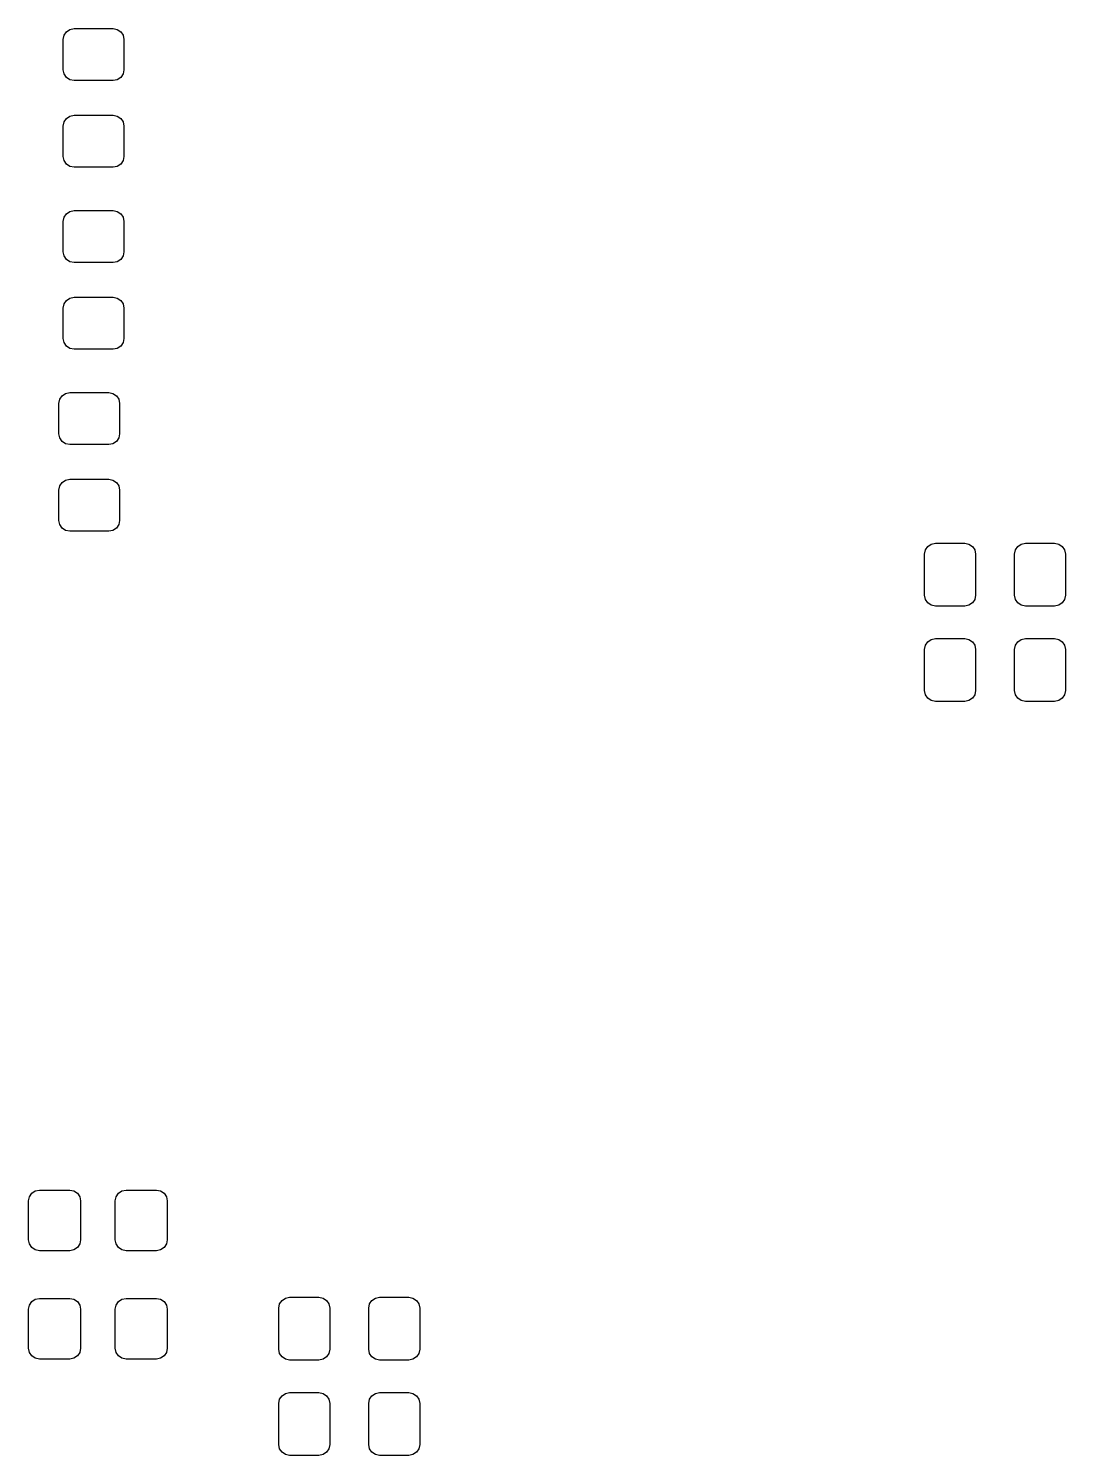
# Model space of a CAD drawing. Extents: x 70 to 163.2, y -142.9 to -66.6.
# Drawn here: x 139.3 to 163.22, y -135.03 to -102.1 of the extents above; entities that cross this region are included whole.
import ezdxf

# ---------------------------------------------------------------- set-up
doc = ezdxf.new("R2010")
doc.units = 0
doc.layers.add('BLACK', color=7, linetype='CONTINUOUS')

msp = doc.modelspace()

# ---------------------------------------------------------------- linework, layer by layer
at = {"layer": 'BLACK', "linetype": 'CONTINUOUS'}
for p, q in [((140.1, -102.35), (140.11903, -102.254329)), ((140.1, -103.05), (140.1, -102.35)), ((140.11903, -102.254329), (140.173223, -102.173223)), ((140.173223, -102.173223), (140.254329, -102.11903)), ((140.254329, -102.11903), (140.35, -102.1)), ((140.35, -102.1), (141.25, -102.1)), ((141.25, -102.1), (141.345671, -102.11903)), ((141.345671, -102.11903), (141.426777, -102.173223)), ((141.426777, -102.173223), (141.48097, -102.254329)), ((141.48097, -102.254329), (141.5, -102.35)), ((141.5, -102.35), (141.5, -103.05)), ((140.11903, -103.145671), (140.1, -103.05)), ((141.5, -103.05), (141.48097, -103.145671)), ((140.173223, -103.226777), (140.11903, -103.145671)), ((140.254329, -103.28097), (140.173223, -103.226777)), ((140.35, -103.3), (140.254329, -103.28097)), ((141.25, -103.3), (140.35, -103.3)), ((141.345671, -103.28097), (141.25, -103.3)), ((141.426777, -103.226777), (141.345671, -103.28097)), ((141.48097, -103.145671), (141.426777, -103.226777)), ((140.1, -104.35), (140.11903, -104.254329)), ((140.1, -105.05), (140.1, -104.35)), ((140.11903, -104.254329), (140.173223, -104.173223)), ((140.173223, -104.173223), (140.254329, -104.11903)), ((140.254329, -104.11903), (140.35, -104.1)), ((140.35, -104.1), (141.25, -104.1)), ((141.25, -104.1), (141.345671, -104.11903)), ((141.345671, -104.11903), (141.426777, -104.173223)), ((141.426777, -104.173223), (141.48097, -104.254329)), ((141.48097, -104.254329), (141.5, -104.35)), ((141.5, -104.35), (141.5, -105.05)), ((140.11903, -105.145671), (140.1, -105.05)), ((140.173223, -105.226777), (140.11903, -105.145671)), ((140.254329, -105.28097), (140.173223, -105.226777)), ((140.35, -105.3), (140.254329, -105.28097)), ((141.25, -105.3), (140.35, -105.3)), ((141.345671, -105.28097), (141.25, -105.3)), ((141.426777, -105.226777), (141.345671, -105.28097)), ((141.48097, -105.145671), (141.426777, -105.226777)), ((141.5, -105.05), (141.48097, -105.145671)), ((140.173223, -106.373223), (140.254329, -106.31903)), ((140.254329, -106.31903), (140.35, -106.3)), ((140.35, -106.3), (141.25, -106.3)), ((141.25, -106.3), (141.345671, -106.31903)), ((141.345671, -106.31903), (141.426777, -106.373223)), ((140.1, -106.55), (140.11903, -106.454329)), ((140.1, -107.25), (140.1, -106.55)), ((140.11903, -106.454329), (140.173223, -106.373223)), ((141.426777, -106.373223), (141.48097, -106.454329)), ((141.48097, -106.454329), (141.5, -106.55)), ((141.5, -106.55), (141.5, -107.25)), ((140.11903, -107.345671), (140.1, -107.25)), ((141.5, -107.25), (141.48097, -107.345671)), ((140.173223, -107.426777), (140.11903, -107.345671)), ((140.254329, -107.48097), (140.173223, -107.426777)), ((140.35, -107.5), (140.254329, -107.48097)), ((141.25, -107.5), (140.35, -107.5)), ((141.345671, -107.48097), (141.25, -107.5)), ((141.426777, -107.426777), (141.345671, -107.48097)), ((141.48097, -107.345671), (141.426777, -107.426777)), ((140.173223, -108.373223), (140.254329, -108.31903)), ((140.254329, -108.31903), (140.35, -108.3)), ((140.35, -108.3), (141.25, -108.3)), ((141.25, -108.3), (141.345671, -108.31903)), ((141.345671, -108.31903), (141.426777, -108.373223)), ((140.1, -108.55), (140.11903, -108.454329)), ((140.1, -109.25), (140.1, -108.55)), ((140.11903, -108.454329), (140.173223, -108.373223)), ((141.426777, -108.373223), (141.48097, -108.454329)), ((141.48097, -108.454329), (141.5, -108.55)), ((141.5, -108.55), (141.5, -109.25)), ((140.11903, -109.345671), (140.1, -109.25)), ((141.5, -109.25), (141.48097, -109.345671)), ((140.173223, -109.426777), (140.11903, -109.345671)), ((140.254329, -109.48097), (140.173223, -109.426777)), ((140.35, -109.5), (140.254329, -109.48097)), ((141.25, -109.5), (140.35, -109.5)), ((141.345671, -109.48097), (141.25, -109.5)), ((141.426777, -109.426777), (141.345671, -109.48097)), ((141.48097, -109.345671), (141.426777, -109.426777)), ((140.01903, -110.654329), (140.073223, -110.573223)), ((140.073223, -110.573223), (140.154329, -110.51903)), ((140.154329, -110.51903), (140.25, -110.5)), ((140.25, -110.5), (141.15, -110.5)), ((141.15, -110.5), (141.245671, -110.51903)), ((141.245671, -110.51903), (141.326777, -110.573223)), ((141.326777, -110.573223), (141.38097, -110.654329)), ((140, -110.75), (140.01903, -110.654329)), ((140, -111.45), (140, -110.75)), ((141.38097, -110.654329), (141.4, -110.75)), ((141.4, -110.75), (141.4, -111.45)), ((140.01903, -111.545671), (140, -111.45)), ((140.073223, -111.626777), (140.01903, -111.545671)), ((141.38097, -111.545671), (141.326777, -111.626777)), ((141.4, -111.45), (141.38097, -111.545671)), ((140.154329, -111.68097), (140.073223, -111.626777)), ((140.25, -111.7), (140.154329, -111.68097)), ((141.15, -111.7), (140.25, -111.7)), ((141.245671, -111.68097), (141.15, -111.7)), ((141.326777, -111.626777), (141.245671, -111.68097)), ((140.01903, -112.654329), (140.073223, -112.573223)), ((140.073223, -112.573223), (140.154329, -112.51903)), ((140.154329, -112.51903), (140.25, -112.5)), ((140.25, -112.5), (141.15, -112.5)), ((141.15, -112.5), (141.245671, -112.51903)), ((141.245671, -112.51903), (141.326777, -112.573223)), ((141.326777, -112.573223), (141.38097, -112.654329)), ((140, -112.75), (140.01903, -112.654329)), ((140, -113.45), (140, -112.75)), ((141.38097, -112.654329), (141.4, -112.75)), ((141.4, -112.75), (141.4, -113.45)), ((140.01903, -113.545671), (140, -113.45)), ((140.073223, -113.626777), (140.01903, -113.545671)), ((141.38097, -113.545671), (141.326777, -113.626777)), ((141.4, -113.45), (141.38097, -113.545671)), ((140.154329, -113.68097), (140.073223, -113.626777)), ((140.25, -113.7), (140.154329, -113.68097)), ((141.15, -113.7), (140.25, -113.7)), ((141.245671, -113.68097), (141.15, -113.7)), ((141.326777, -113.626777), (141.245671, -113.68097)), ((159.975, -114.225), (159.99403, -114.129329)), ((159.975, -115.175), (159.975, -114.225)), ((159.99403, -114.129329), (160.048223, -114.048223)), ((160.048223, -114.048223), (160.129329, -113.99403)), ((160.129329, -113.99403), (160.225, -113.975)), ((160.225, -113.975), (160.9, -113.975)), ((160.9, -113.975), (160.995671, -113.99403)), ((160.995671, -113.99403), (161.076777, -114.048223)), ((161.076777, -114.048223), (161.13097, -114.129329)), ((161.13097, -114.129329), (161.15, -114.225)), ((161.15, -114.225), (161.15, -115.175)), ((162.05, -114.225), (162.06903, -114.129329)), ((162.05, -115.175), (162.05, -114.225)), ((162.06903, -114.129329), (162.123223, -114.048223)), ((162.123223, -114.048223), (162.204329, -113.99403)), ((162.204329, -113.99403), (162.3, -113.975)), ((162.3, -113.975), (162.975, -113.975)), ((162.975, -113.975), (163.070671, -113.99403)), ((163.070671, -113.99403), (163.151777, -114.048223)), ((163.151777, -114.048223), (163.20597, -114.129329)), ((163.20597, -114.129329), (163.225, -114.225)), ((163.225, -114.225), (163.225, -115.175)), ((159.99403, -115.270671), (159.975, -115.175)), ((161.15, -115.175), (161.13097, -115.270671)), ((162.06903, -115.270671), (162.05, -115.175)), ((163.225, -115.175), (163.20597, -115.270671)), ((160.048223, -115.351777), (159.99403, -115.270671)), ((160.129329, -115.40597), (160.048223, -115.351777)), ((160.225, -115.425), (160.129329, -115.40597)), ((160.9, -115.425), (160.225, -115.425)), ((160.995671, -115.40597), (160.9, -115.425)), ((161.076777, -115.351777), (160.995671, -115.40597)), ((161.13097, -115.270671), (161.076777, -115.351777)), ((162.123223, -115.351777), (162.06903, -115.270671)), ((162.204329, -115.40597), (162.123223, -115.351777)), ((162.3, -115.425), (162.204329, -115.40597)), ((162.975, -115.425), (162.3, -115.425)), ((163.070671, -115.40597), (162.975, -115.425)), ((163.151777, -115.351777), (163.070671, -115.40597)), ((163.20597, -115.270671), (163.151777, -115.351777)), ((160.048223, -116.248223), (160.129329, -116.19403)), ((160.129329, -116.19403), (160.225, -116.175)), ((160.225, -116.175), (160.9, -116.175)), ((160.9, -116.175), (160.995671, -116.19403)), ((160.995671, -116.19403), (161.076777, -116.248223)), ((162.123223, -116.248223), (162.204329, -116.19403)), ((162.204329, -116.19403), (162.3, -116.175)), ((162.3, -116.175), (162.975, -116.175)), ((162.975, -116.175), (163.070671, -116.19403)), ((163.070671, -116.19403), (163.151777, -116.248223)), ((159.975, -116.425), (159.99403, -116.329329)), ((159.975, -117.375), (159.975, -116.425)), ((159.99403, -116.329329), (160.048223, -116.248223)), ((161.076777, -116.248223), (161.13097, -116.329329)), ((161.13097, -116.329329), (161.15, -116.425)), ((161.15, -116.425), (161.15, -117.375)), ((162.05, -116.425), (162.06903, -116.329329)), ((162.05, -117.375), (162.05, -116.425)), ((162.06903, -116.329329), (162.123223, -116.248223)), ((163.151777, -116.248223), (163.20597, -116.329329)), ((163.20597, -116.329329), (163.225, -116.425)), ((163.225, -116.425), (163.225, -117.375)), ((159.99403, -117.470671), (159.975, -117.375)), ((160.048223, -117.551777), (159.99403, -117.470671)), ((161.13097, -117.470671), (161.076777, -117.551777)), ((161.15, -117.375), (161.13097, -117.470671)), ((162.06903, -117.470671), (162.05, -117.375)), ((162.123223, -117.551777), (162.06903, -117.470671)), ((163.20597, -117.470671), (163.151777, -117.551777)), ((163.225, -117.375), (163.20597, -117.470671)), ((160.129329, -117.60597), (160.048223, -117.551777)), ((160.225, -117.625), (160.129329, -117.60597)), ((160.9, -117.625), (160.225, -117.625)), ((160.995671, -117.60597), (160.9, -117.625)), ((161.076777, -117.551777), (160.995671, -117.60597)), ((162.204329, -117.60597), (162.123223, -117.551777)), ((162.3, -117.625), (162.204329, -117.60597)), ((162.975, -117.625), (162.3, -117.625)), ((163.070671, -117.60597), (162.975, -117.625)), ((163.151777, -117.551777), (163.070671, -117.60597)), ((139.3, -129.15), (139.31903, -129.054329)), ((139.31903, -129.054329), (139.373223, -128.973223)), ((139.373223, -128.973223), (139.454329, -128.91903)), ((139.454329, -128.91903), (139.55, -128.9)), ((139.55, -128.9), (140.25, -128.9)), ((140.25, -128.9), (140.345671, -128.91903)), ((140.345671, -128.91903), (140.426777, -128.973223)), ((140.426777, -128.973223), (140.48097, -129.054329)), ((140.48097, -129.054329), (140.5, -129.15)), ((141.3, -129.15), (141.31903, -129.054329)), ((141.31903, -129.054329), (141.373223, -128.973223)), ((141.373223, -128.973223), (141.454329, -128.91903)), ((141.454329, -128.91903), (141.55, -128.9)), ((141.55, -128.9), (142.25, -128.9)), ((142.25, -128.9), (142.345671, -128.91903)), ((142.345671, -128.91903), (142.426777, -128.973223)), ((142.426777, -128.973223), (142.48097, -129.054329)), ((142.48097, -129.054329), (142.5, -129.15)), ((139.3, -130.05), (139.3, -129.15)), ((140.5, -129.15), (140.5, -130.05)), ((141.3, -130.05), (141.3, -129.15)), ((142.5, -129.15), (142.5, -130.05)), ((139.31903, -130.145671), (139.3, -130.05)), ((140.5, -130.05), (140.48097, -130.145671)), ((141.31903, -130.145671), (141.3, -130.05)), ((142.5, -130.05), (142.48097, -130.145671)), ((139.373223, -130.226777), (139.31903, -130.145671)), ((139.454329, -130.28097), (139.373223, -130.226777)), ((139.55, -130.3), (139.454329, -130.28097)), ((140.25, -130.3), (139.55, -130.3)), ((140.345671, -130.28097), (140.25, -130.3)), ((140.426777, -130.226777), (140.345671, -130.28097)), ((140.48097, -130.145671), (140.426777, -130.226777)), ((141.373223, -130.226777), (141.31903, -130.145671)), ((141.454329, -130.28097), (141.373223, -130.226777)), ((141.55, -130.3), (141.454329, -130.28097)), ((142.25, -130.3), (141.55, -130.3)), ((142.345671, -130.28097), (142.25, -130.3)), ((142.426777, -130.226777), (142.345671, -130.28097)), ((142.48097, -130.145671), (142.426777, -130.226777)), ((139.3, -131.65), (139.31903, -131.554329)), ((139.3, -132.55), (139.3, -131.65)), ((139.31903, -131.554329), (139.373223, -131.473223)), ((139.373223, -131.473223), (139.454329, -131.41903)), ((139.454329, -131.41903), (139.55, -131.4)), ((139.55, -131.4), (140.25, -131.4)), ((140.25, -131.4), (140.345671, -131.41903)), ((140.345671, -131.41903), (140.426777, -131.473223)), ((140.426777, -131.473223), (140.48097, -131.554329)), ((140.48097, -131.554329), (140.5, -131.65)), ((140.5, -131.65), (140.5, -132.55)), ((141.3, -131.65), (141.31903, -131.554329)), ((141.3, -132.55), (141.3, -131.65)), ((141.31903, -131.554329), (141.373223, -131.473223)), ((141.373223, -131.473223), (141.454329, -131.41903)), ((141.454329, -131.41903), (141.55, -131.4)), ((141.55, -131.4), (142.25, -131.4)), ((142.25, -131.4), (142.345671, -131.41903)), ((142.345671, -131.41903), (142.426777, -131.473223)), ((142.426777, -131.473223), (142.48097, -131.554329)), ((142.48097, -131.554329), (142.5, -131.65)), ((142.5, -131.65), (142.5, -132.55)), ((145.075, -131.625), (145.09403, -131.529329)), ((145.075, -132.575), (145.075, -131.625)), ((145.09403, -131.529329), (145.148223, -131.448223)), ((145.148223, -131.448223), (145.229329, -131.39403)), ((145.229329, -131.39403), (145.325, -131.375)), ((145.325, -131.375), (146, -131.375)), ((146, -131.375), (146.095671, -131.39403)), ((146.095671, -131.39403), (146.176777, -131.448223)), ((146.176777, -131.448223), (146.23097, -131.529329)), ((146.23097, -131.529329), (146.25, -131.625)), ((146.25, -131.625), (146.25, -132.575)), ((147.15, -131.625), (147.16903, -131.529329)), ((147.15, -132.575), (147.15, -131.625)), ((147.16903, -131.529329), (147.223223, -131.448223)), ((147.223223, -131.448223), (147.304329, -131.39403)), ((147.304329, -131.39403), (147.4, -131.375)), ((147.4, -131.375), (148.075, -131.375)), ((148.075, -131.375), (148.170671, -131.39403)), ((148.170671, -131.39403), (148.251777, -131.448223)), ((148.251777, -131.448223), (148.30597, -131.529329)), ((148.30597, -131.529329), (148.325, -131.625)), ((148.325, -131.625), (148.325, -132.575)), ((139.31903, -132.645671), (139.3, -132.55)), ((139.373223, -132.726777), (139.31903, -132.645671)), ((140.48097, -132.645671), (140.426777, -132.726777)), ((140.5, -132.55), (140.48097, -132.645671)), ((141.31903, -132.645671), (141.3, -132.55)), ((141.373223, -132.726777), (141.31903, -132.645671)), ((142.48097, -132.645671), (142.426777, -132.726777)), ((142.5, -132.55), (142.48097, -132.645671)), ((145.09403, -132.670671), (145.075, -132.575)), ((145.148223, -132.751777), (145.09403, -132.670671)), ((146.23097, -132.670671), (146.176777, -132.751777)), ((146.25, -132.575), (146.23097, -132.670671)), ((147.16903, -132.670671), (147.15, -132.575)), ((147.223223, -132.751777), (147.16903, -132.670671)), ((148.30597, -132.670671), (148.251777, -132.751777)), ((148.325, -132.575), (148.30597, -132.670671)), ((139.454329, -132.78097), (139.373223, -132.726777)), ((139.55, -132.8), (139.454329, -132.78097)), ((140.25, -132.8), (139.55, -132.8)), ((140.345671, -132.78097), (140.25, -132.8)), ((140.426777, -132.726777), (140.345671, -132.78097)), ((141.454329, -132.78097), (141.373223, -132.726777)), ((141.55, -132.8), (141.454329, -132.78097)), ((142.25, -132.8), (141.55, -132.8)), ((142.345671, -132.78097), (142.25, -132.8)), ((142.426777, -132.726777), (142.345671, -132.78097)), ((145.229329, -132.80597), (145.148223, -132.751777)), ((145.325, -132.825), (145.229329, -132.80597)), ((146, -132.825), (145.325, -132.825)), ((146.095671, -132.80597), (146, -132.825)), ((146.176777, -132.751777), (146.095671, -132.80597)), ((147.304329, -132.80597), (147.223223, -132.751777)), ((147.4, -132.825), (147.304329, -132.80597)), ((148.075, -132.825), (147.4, -132.825)), ((148.170671, -132.80597), (148.075, -132.825)), ((148.251777, -132.751777), (148.170671, -132.80597)), ((145.09403, -133.729329), (145.148223, -133.648223)), ((145.148223, -133.648223), (145.229329, -133.59403)), ((145.229329, -133.59403), (145.325, -133.575)), ((145.325, -133.575), (146, -133.575)), ((146, -133.575), (146.095671, -133.59403)), ((146.095671, -133.59403), (146.176777, -133.648223)), ((146.176777, -133.648223), (146.23097, -133.729329)), ((147.16903, -133.729329), (147.223223, -133.648223)), ((147.223223, -133.648223), (147.304329, -133.59403)), ((147.304329, -133.59403), (147.4, -133.575)), ((147.4, -133.575), (148.075, -133.575)), ((148.075, -133.575), (148.170671, -133.59403)), ((148.170671, -133.59403), (148.251777, -133.648223)), ((148.251777, -133.648223), (148.30597, -133.729329)), ((145.075, -133.825), (145.09403, -133.729329)), ((145.075, -134.775), (145.075, -133.825)), ((146.23097, -133.729329), (146.25, -133.825)), ((146.25, -133.825), (146.25, -134.775)), ((147.15, -133.825), (147.16903, -133.729329)), ((147.15, -134.775), (147.15, -133.825)), ((148.30597, -133.729329), (148.325, -133.825)), ((148.325, -133.825), (148.325, -134.775)), ((145.09403, -134.870671), (145.075, -134.775)), ((145.148223, -134.951777), (145.09403, -134.870671)), ((145.229329, -135.00597), (145.148223, -134.951777)), ((146.176777, -134.951777), (146.095671, -135.00597)), ((146.23097, -134.870671), (146.176777, -134.951777)), ((146.25, -134.775), (146.23097, -134.870671)), ((147.16903, -134.870671), (147.15, -134.775)), ((147.223223, -134.951777), (147.16903, -134.870671)), ((147.304329, -135.00597), (147.223223, -134.951777)), ((148.251777, -134.951777), (148.170671, -135.00597)), ((148.30597, -134.870671), (148.251777, -134.951777)), ((148.325, -134.775), (148.30597, -134.870671)), ((145.325, -135.025), (145.229329, -135.00597)), ((146, -135.025), (145.325, -135.025)), ((146.095671, -135.00597), (146, -135.025)), ((147.4, -135.025), (147.304329, -135.00597)), ((148.075, -135.025), (147.4, -135.025)), ((148.170671, -135.00597), (148.075, -135.025))]:
    msp.add_line(p, q, dxfattribs=at)

doc.saveas('drawing.dxf')
